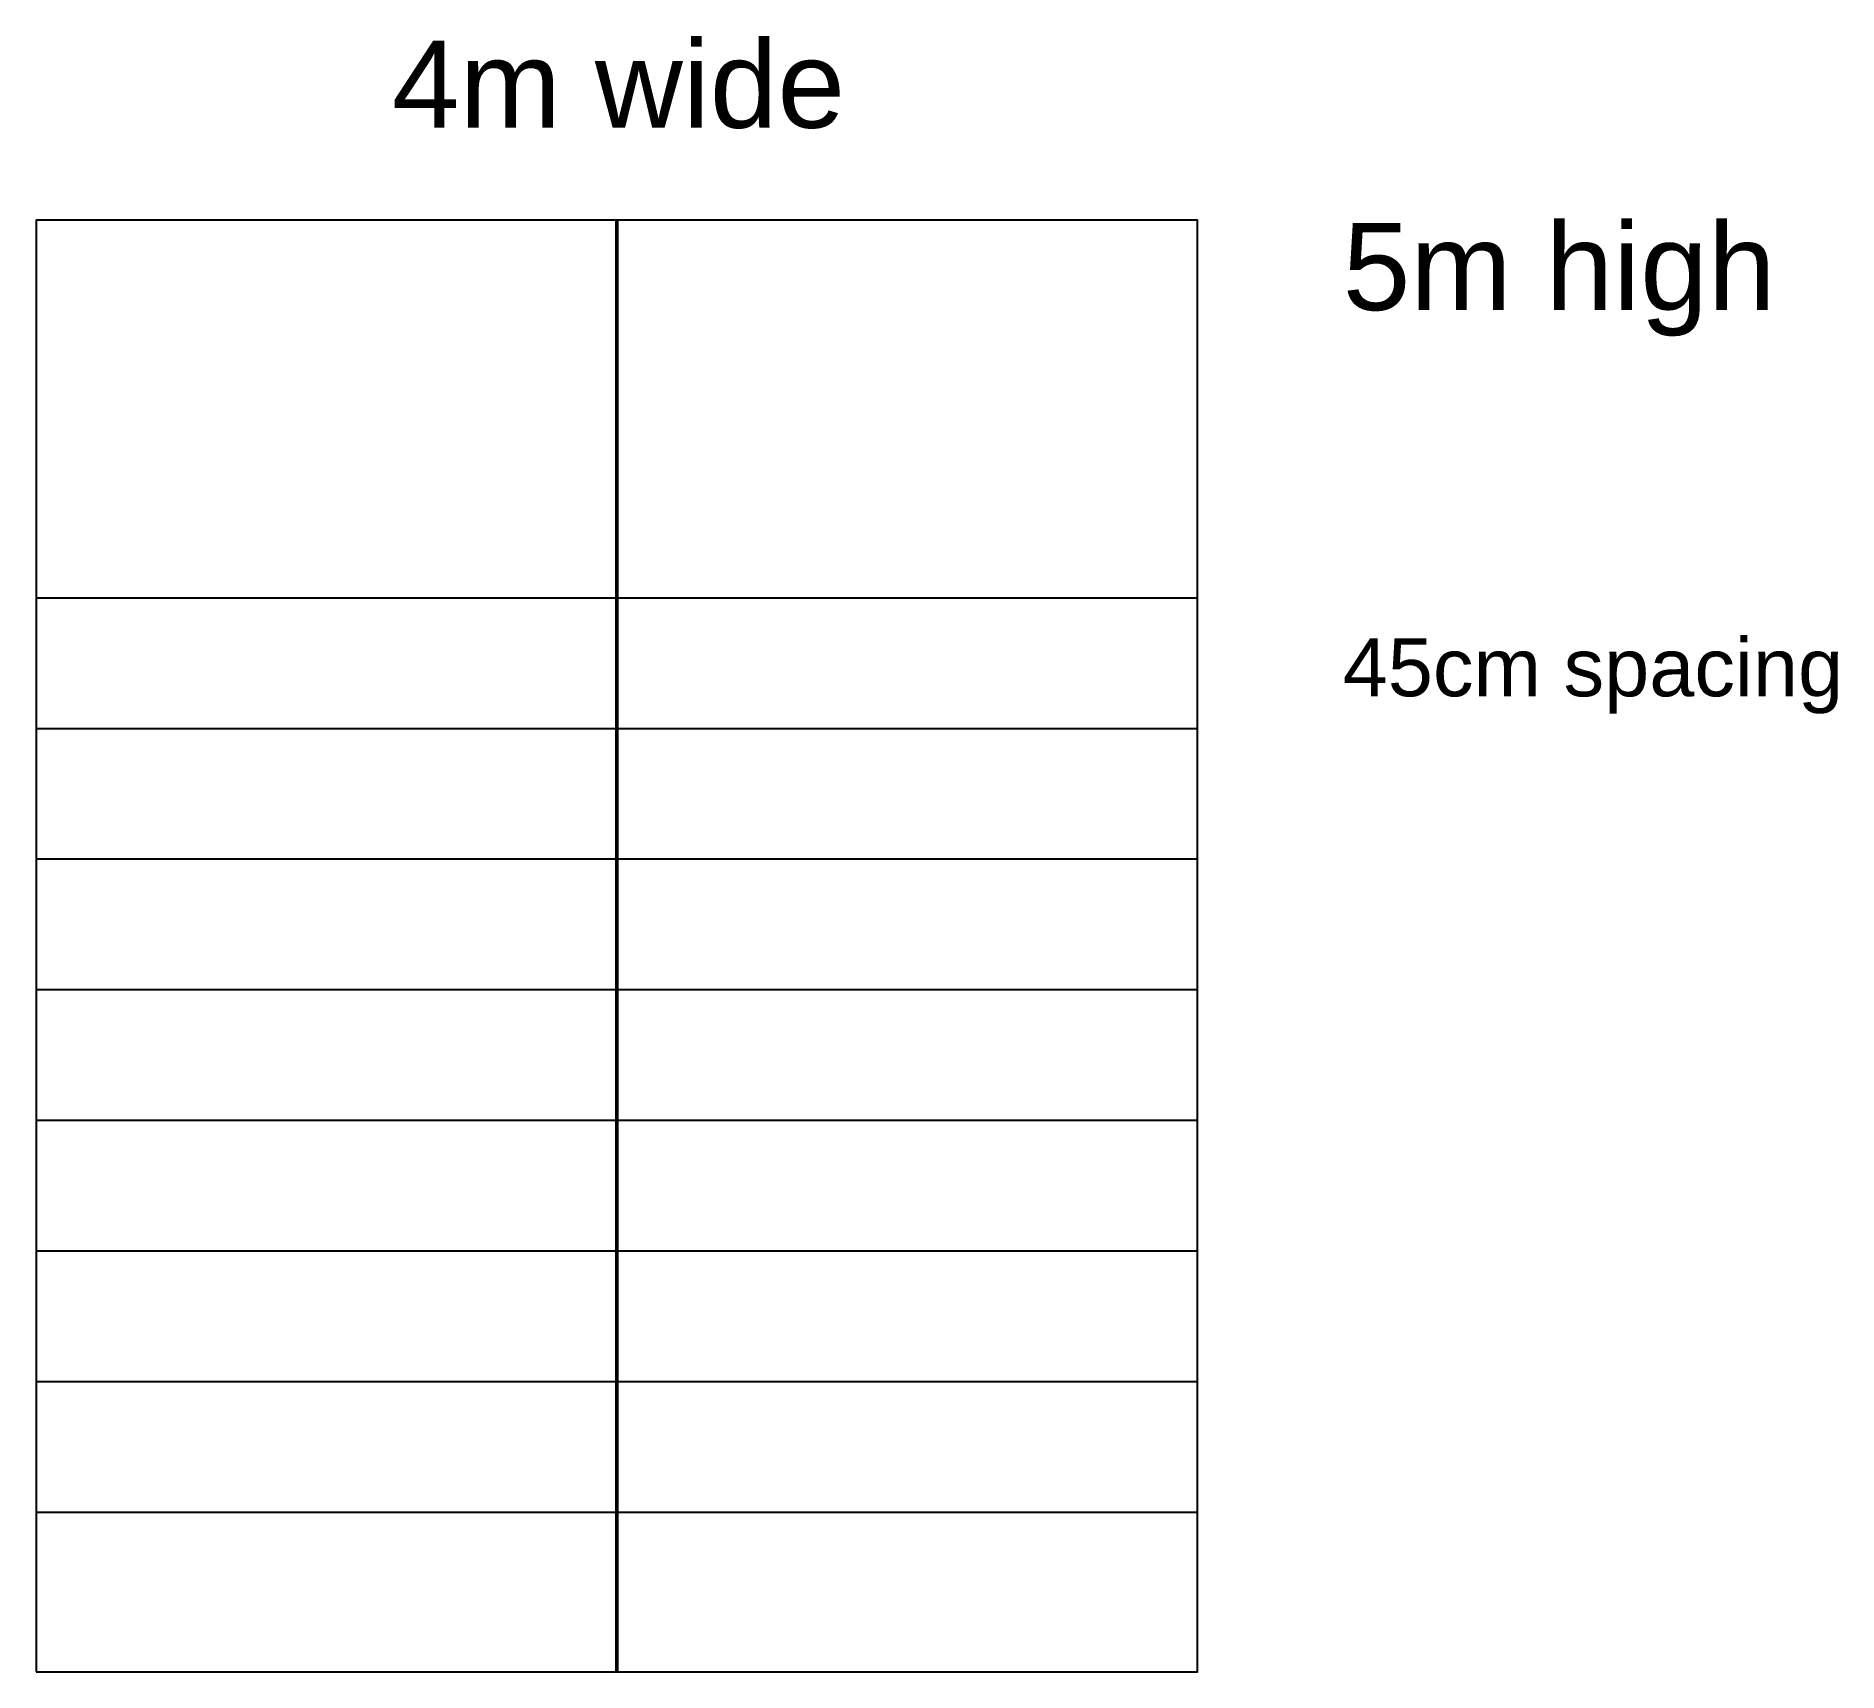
# Model space of a CAD drawing. Header units: metres. Extents: x 0 to 6.21, y 0 to 5.63.
import ezdxf

# ---------------------------------------------------------------- set-up
doc = ezdxf.new("R2010")
doc.units = ezdxf.units.M
doc.layers.get('0').update_dxf_attribs({"lineweight": 25, "true_color": 0xffffff})
doc.styles.add('textstyle11', font='')
doc.styles.add('textstyle12', font='')
doc.styles.add('textstyle13', font='')
doc.styles.get('textstyle11').set_extended_font_data('Arial')
doc.styles.get('textstyle12').set_extended_font_data('Arial')
doc.styles.get('textstyle13').set_extended_font_data('Arial')

msp = doc.modelspace()

# ---------------------------------------------------------------- linework, layer by layer
at = {"color": 6, "lineweight": 50, "true_color": 0xff00ff}
msp.add_line((2, 0), (2, 5), dxfattribs=at)
at = {"color": 6, "true_color": 0xff00ff}
for p, q in [((0, 3.7), (4, 3.7)), ((0, 3.25), (4, 3.25)), ((0, 2.8), (4, 2.8)), ((0, 2.35), (4, 2.35)), ((0, 1.9), (4, 1.9)), ((0, 1.45), (4, 1.45)), ((0, 1), (4, 1)), ((0, 0.55), (4, 0.55))]:
    msp.add_line(p, q, dxfattribs=at)
at = {"color": 30, "true_color": 0xff7f00, "flags": 128}
msp.add_lwpolyline([(0, 0), (4, 0), (4, 5), (0, 5)], close=True, dxfattribs=at)

# ---------------------------------------------------------------- texts
at = {"line_spacing_factor": 0.971628}
for s, insert, char_height, attachment_point, style in [('\\c32767;4m wide', (2.0062, 5.3142), 0.3, 8, 'textstyle12'), ('\\c32767;5m high', (4.5, 4.6), 0.3, 7, 'textstyle11'), ('\\c32767;45cm spacing', (4.5, 3.3), 0.2, 7, 'textstyle13')]:
    msp.add_mtext(s, dxfattribs=dict(at, insert=insert, char_height=char_height, attachment_point=attachment_point, style=style))

doc.saveas('drawing.dxf')
